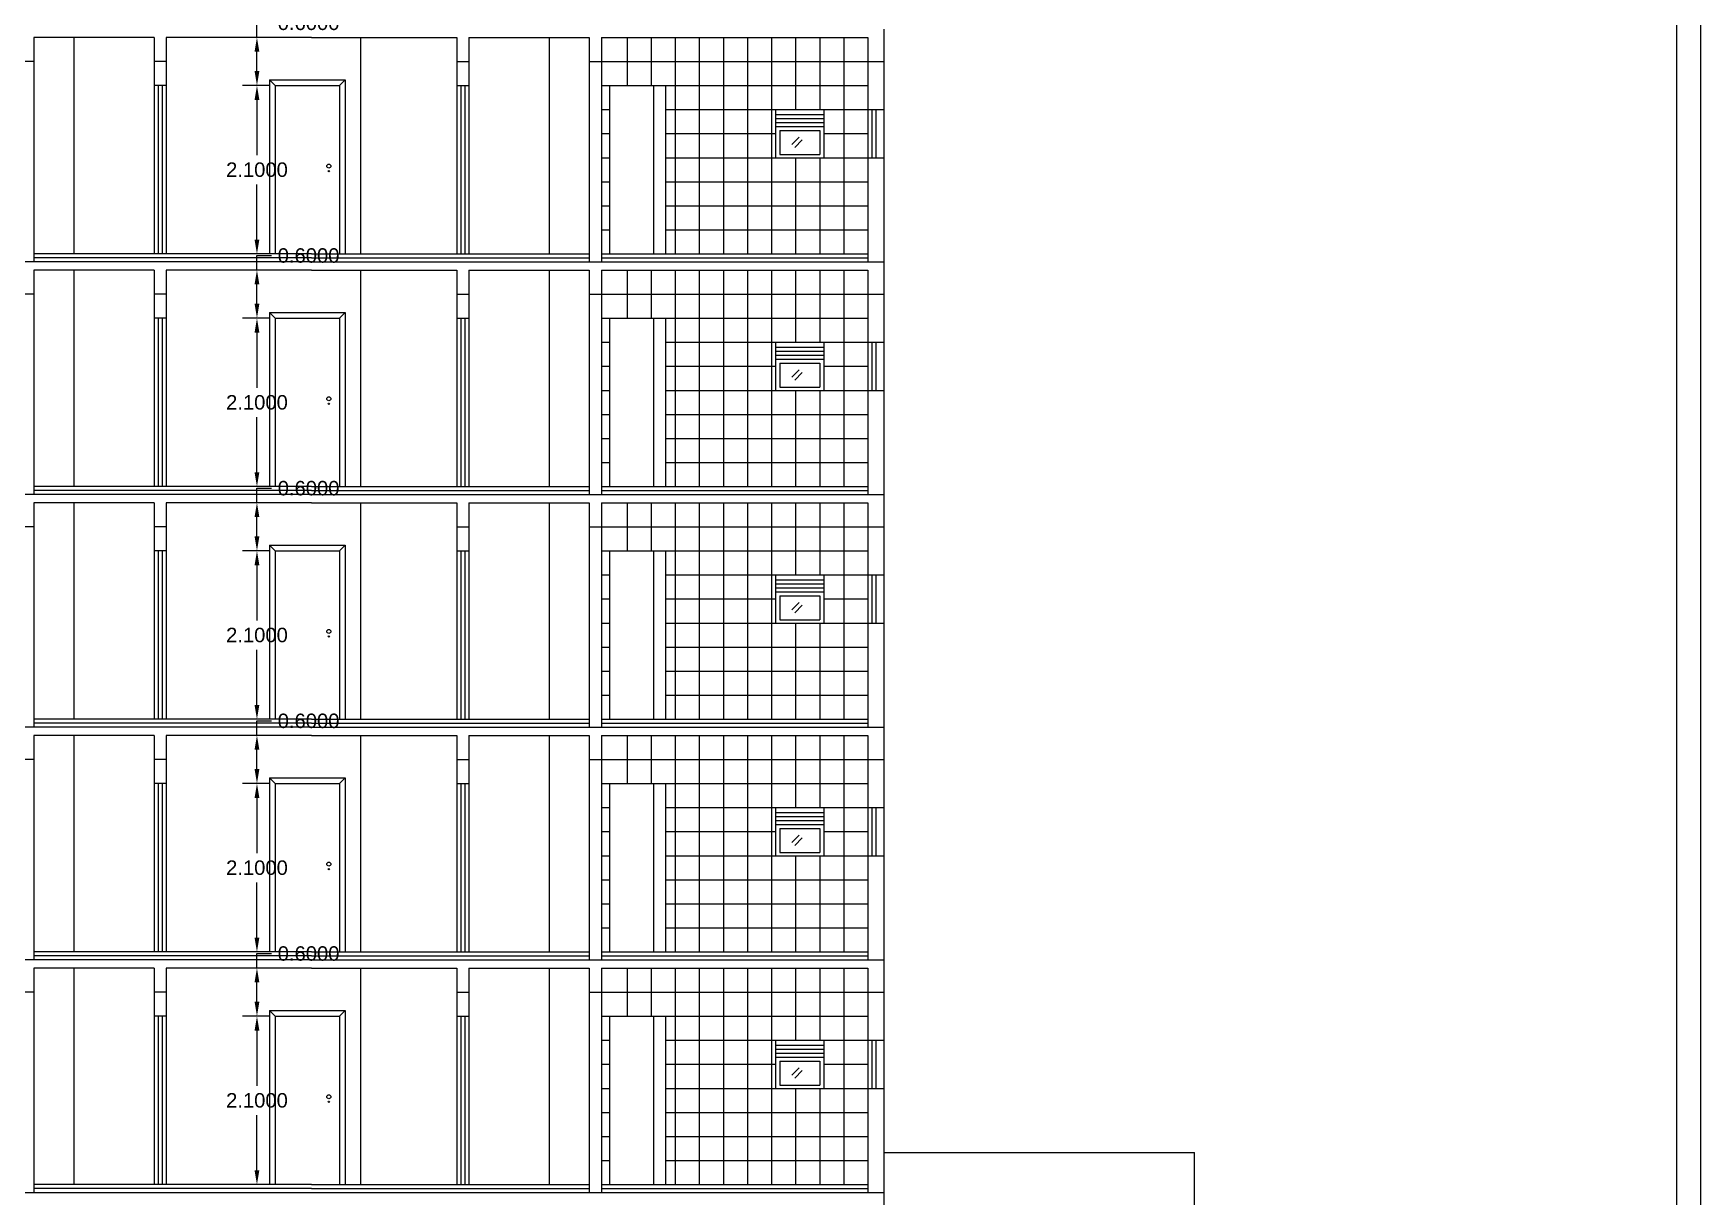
# Model space of a CAD drawing. Header units: millimetres. Extents: x 2200 to 2403, y 2380 to 2511.
# Drawn here: x 2258.9 to 2279.67, y 2471.28 to 2485.78 of the extents above; entities that cross this region are included whole.
import ezdxf

# ---------------------------------------------------------------- set-up
doc = ezdxf.new("R2010")
doc.units = ezdxf.units.MM
doc.styles.get("Standard").update_dxf_attribs({"font": 'arial.ttf'})
doc.dimstyles.get("Standard").update_dxf_attribs({"dimtxt": 0.18, "dimasz": 0.18, "dimexe": 0.18, "dimexo": 0.0625, "dimgap": 0.09, "dimtad": 0, "dimtih": 1, "dimtoh": 1, "dimdec": 4, "dimzin": 0, "dimdsep": 46, "dimtxsty": 'Standard', "dimcen": 0.09, "dimadec": 0, "dimazin": 0, "dimtfac": 1, "dimtdec": 4, "dimtofl": 0, "dimtmove": 0, "dimatfit": 3, "dimfxl": 1, "dimtolj": 1, "dimtzin": 0, "dimarcsym": 0})

# ---------------------------------------------------------------- blocks, each defined once
blk = doc.blocks.new('*D771')
at = {"color": 0, "lineweight": -2, "transparency": 16777216}
for p, q in [((2261.847, 2473.527), (2261.502, 2473.527)), ((2261.682, 2473.347), (2261.682, 2472.659)), ((2261.682, 2471.607), (2261.682, 2472.295)), ((2261.847, 2471.427), (2261.502, 2471.427))]:
    blk.add_line(p, q, dxfattribs=at)
at = {"color": 0, "transparency": 16777216}
for points in [[(2261.652, 2473.347), (2261.712, 2473.347), (2261.682, 2473.527)], [(2261.652, 2471.607), (2261.712, 2471.607), (2261.682, 2471.427)]]:
    blk.add_solid(points, dxfattribs=at)
at = {"layer": 'DEFPOINTS', "color": 0, "transparency": 16777216}
for p in [(2261.909, 2473.527), (2261.682, 2471.427), (2261.909, 2471.427)]:
    blk.add_point(p, dxfattribs=at)
at = {"color": 0, "transparency": 16777216, "insert": (2261.682, 2472.477), "char_height": 0.18, "attachment_point": 5}
blk.add_mtext('\\A1;2.1000', dxfattribs=at)
blk = doc.blocks.new('*D772')
at = {"color": 0, "lineweight": -2, "transparency": 16777216}
for p, q in [((2261.682, 2474.127), (2261.682, 2474.307)), ((2261.682, 2474.307), (2261.862, 2474.307)), ((2261.847, 2474.127), (2261.502, 2474.127)), ((2261.682, 2473.707), (2261.682, 2473.947)), ((2261.847, 2473.527), (2261.502, 2473.527))]:
    blk.add_line(p, q, dxfattribs=at)
at = {"color": 0, "transparency": 16777216}
for points in [[(2261.652, 2473.947), (2261.712, 2473.947), (2261.682, 2474.127)], [(2261.652, 2473.707), (2261.712, 2473.707), (2261.682, 2473.527)]]:
    blk.add_solid(points, dxfattribs=at)
at = {"layer": 'DEFPOINTS', "color": 0, "transparency": 16777216}
for p in [(2261.682, 2474.127), (2261.909, 2474.127), (2261.909, 2473.527)]:
    blk.add_point(p, dxfattribs=at)
at = {"color": 0, "transparency": 16777216, "insert": (2262.325, 2474.307), "char_height": 0.18, "attachment_point": 5}
blk.add_mtext('\\A1;0.6000', dxfattribs=at)
blk = doc.blocks.new('*D773')
at = {"color": 0, "lineweight": -2, "transparency": 16777216}
for p, q in [((2261.682, 2477.027), (2261.682, 2477.207)), ((2261.682, 2477.207), (2261.862, 2477.207)), ((2261.847, 2477.027), (2261.502, 2477.027)), ((2261.682, 2476.607), (2261.682, 2476.847)), ((2261.847, 2476.427), (2261.502, 2476.427))]:
    blk.add_line(p, q, dxfattribs=at)
at = {"color": 0, "transparency": 16777216}
for points in [[(2261.652, 2476.847), (2261.712, 2476.847), (2261.682, 2477.027)], [(2261.652, 2476.607), (2261.712, 2476.607), (2261.682, 2476.427)]]:
    blk.add_solid(points, dxfattribs=at)
at = {"layer": 'DEFPOINTS', "color": 0, "transparency": 16777216}
for p in [(2261.682, 2477.027), (2261.909, 2477.027), (2261.909, 2476.427)]:
    blk.add_point(p, dxfattribs=at)
at = {"color": 0, "transparency": 16777216, "insert": (2262.325, 2477.207), "char_height": 0.18, "attachment_point": 5}
blk.add_mtext('\\A1;0.6000', dxfattribs=at)
blk = doc.blocks.new('*D774')
at = {"color": 0, "lineweight": -2, "transparency": 16777216}
for p, q in [((2261.847, 2476.427), (2261.502, 2476.427)), ((2261.682, 2476.247), (2261.682, 2475.559)), ((2261.682, 2474.507), (2261.682, 2475.195)), ((2261.847, 2474.327), (2261.502, 2474.327))]:
    blk.add_line(p, q, dxfattribs=at)
at = {"color": 0, "transparency": 16777216}
for points in [[(2261.652, 2476.247), (2261.712, 2476.247), (2261.682, 2476.427)], [(2261.652, 2474.507), (2261.712, 2474.507), (2261.682, 2474.327)]]:
    blk.add_solid(points, dxfattribs=at)
at = {"layer": 'DEFPOINTS', "color": 0, "transparency": 16777216}
for p in [(2261.909, 2476.427), (2261.682, 2474.327), (2261.909, 2474.327)]:
    blk.add_point(p, dxfattribs=at)
at = {"color": 0, "transparency": 16777216, "insert": (2261.682, 2475.377), "char_height": 0.18, "attachment_point": 5}
blk.add_mtext('\\A1;2.1000', dxfattribs=at)
blk = doc.blocks.new('*D775')
at = {"color": 0, "lineweight": -2, "transparency": 16777216}
for p, q in [((2261.682, 2479.927), (2261.682, 2480.107)), ((2261.682, 2480.107), (2261.862, 2480.107)), ((2261.847, 2479.927), (2261.502, 2479.927)), ((2261.682, 2479.507), (2261.682, 2479.747)), ((2261.847, 2479.327), (2261.502, 2479.327))]:
    blk.add_line(p, q, dxfattribs=at)
at = {"color": 0, "transparency": 16777216}
for points in [[(2261.652, 2479.747), (2261.712, 2479.747), (2261.682, 2479.927)], [(2261.652, 2479.507), (2261.712, 2479.507), (2261.682, 2479.327)]]:
    blk.add_solid(points, dxfattribs=at)
at = {"layer": 'DEFPOINTS', "color": 0, "transparency": 16777216}
for p in [(2261.682, 2479.927), (2261.909, 2479.927), (2261.909, 2479.327)]:
    blk.add_point(p, dxfattribs=at)
at = {"color": 0, "transparency": 16777216, "insert": (2262.325, 2480.107), "char_height": 0.18, "attachment_point": 5}
blk.add_mtext('\\A1;0.6000', dxfattribs=at)
blk = doc.blocks.new('*D776')
at = {"color": 0, "lineweight": -2, "transparency": 16777216}
for p, q in [((2261.847, 2479.327), (2261.502, 2479.327)), ((2261.682, 2479.147), (2261.682, 2478.459)), ((2261.682, 2477.407), (2261.682, 2478.095)), ((2261.847, 2477.227), (2261.502, 2477.227))]:
    blk.add_line(p, q, dxfattribs=at)
at = {"color": 0, "transparency": 16777216}
for points in [[(2261.652, 2479.147), (2261.712, 2479.147), (2261.682, 2479.327)], [(2261.652, 2477.407), (2261.712, 2477.407), (2261.682, 2477.227)]]:
    blk.add_solid(points, dxfattribs=at)
at = {"layer": 'DEFPOINTS', "color": 0, "transparency": 16777216}
for p in [(2261.909, 2479.327), (2261.682, 2477.227), (2261.909, 2477.227)]:
    blk.add_point(p, dxfattribs=at)
at = {"color": 0, "transparency": 16777216, "insert": (2261.682, 2478.277), "char_height": 0.18, "attachment_point": 5}
blk.add_mtext('\\A1;2.1000', dxfattribs=at)
blk = doc.blocks.new('*D777')
at = {"color": 0, "lineweight": -2, "transparency": 16777216}
for p, q in [((2261.682, 2482.827), (2261.682, 2483.007)), ((2261.682, 2483.007), (2261.862, 2483.007)), ((2261.847, 2482.827), (2261.502, 2482.827)), ((2261.682, 2482.407), (2261.682, 2482.647)), ((2261.847, 2482.227), (2261.502, 2482.227))]:
    blk.add_line(p, q, dxfattribs=at)
at = {"color": 0, "transparency": 16777216}
for points in [[(2261.652, 2482.647), (2261.712, 2482.647), (2261.682, 2482.827)], [(2261.652, 2482.407), (2261.712, 2482.407), (2261.682, 2482.227)]]:
    blk.add_solid(points, dxfattribs=at)
at = {"layer": 'DEFPOINTS', "color": 0, "transparency": 16777216}
for p in [(2261.682, 2482.827), (2261.909, 2482.827), (2261.909, 2482.227)]:
    blk.add_point(p, dxfattribs=at)
at = {"color": 0, "transparency": 16777216, "insert": (2262.325, 2483.007), "char_height": 0.18, "attachment_point": 5}
blk.add_mtext('\\A1;0.6000', dxfattribs=at)
blk = doc.blocks.new('*D778')
at = {"color": 0, "lineweight": -2, "transparency": 16777216}
for p, q in [((2261.847, 2482.227), (2261.502, 2482.227)), ((2261.682, 2482.047), (2261.682, 2481.359)), ((2261.682, 2480.307), (2261.682, 2480.995)), ((2261.847, 2480.127), (2261.502, 2480.127))]:
    blk.add_line(p, q, dxfattribs=at)
at = {"color": 0, "transparency": 16777216}
for points in [[(2261.652, 2482.047), (2261.712, 2482.047), (2261.682, 2482.227)], [(2261.652, 2480.307), (2261.712, 2480.307), (2261.682, 2480.127)]]:
    blk.add_solid(points, dxfattribs=at)
at = {"layer": 'DEFPOINTS', "color": 0, "transparency": 16777216}
for p in [(2261.909, 2482.227), (2261.682, 2480.127), (2261.909, 2480.127)]:
    blk.add_point(p, dxfattribs=at)
at = {"color": 0, "transparency": 16777216, "insert": (2261.682, 2481.177), "char_height": 0.18, "attachment_point": 5}
blk.add_mtext('\\A1;2.1000', dxfattribs=at)
blk = doc.blocks.new('*D779')
at = {"color": 0, "lineweight": -2, "transparency": 16777216}
for p, q in [((2261.682, 2485.727), (2261.682, 2485.907)), ((2261.682, 2485.907), (2261.862, 2485.907)), ((2261.847, 2485.727), (2261.502, 2485.727)), ((2261.682, 2485.307), (2261.682, 2485.547)), ((2261.847, 2485.127), (2261.502, 2485.127))]:
    blk.add_line(p, q, dxfattribs=at)
at = {"color": 0, "transparency": 16777216}
for points in [[(2261.652, 2485.547), (2261.712, 2485.547), (2261.682, 2485.727)], [(2261.652, 2485.307), (2261.712, 2485.307), (2261.682, 2485.127)]]:
    blk.add_solid(points, dxfattribs=at)
at = {"layer": 'DEFPOINTS', "color": 0, "transparency": 16777216}
for p in [(2261.682, 2485.727), (2261.909, 2485.727), (2261.909, 2485.127)]:
    blk.add_point(p, dxfattribs=at)
at = {"color": 0, "transparency": 16777216, "insert": (2262.325, 2485.907), "char_height": 0.18, "attachment_point": 5}
blk.add_mtext('\\A1;0.6000', dxfattribs=at)
blk = doc.blocks.new('*D780')
at = {"color": 0, "lineweight": -2, "transparency": 16777216}
for p, q in [((2261.847, 2485.127), (2261.502, 2485.127)), ((2261.682, 2484.947), (2261.682, 2484.259)), ((2261.682, 2483.207), (2261.682, 2483.895)), ((2261.847, 2483.027), (2261.502, 2483.027))]:
    blk.add_line(p, q, dxfattribs=at)
at = {"color": 0, "transparency": 16777216}
for points in [[(2261.652, 2484.947), (2261.712, 2484.947), (2261.682, 2485.127)], [(2261.652, 2483.207), (2261.712, 2483.207), (2261.682, 2483.027)]]:
    blk.add_solid(points, dxfattribs=at)
at = {"layer": 'DEFPOINTS', "color": 0, "transparency": 16777216}
for p in [(2261.909, 2485.127), (2261.682, 2483.027), (2261.909, 2483.027)]:
    blk.add_point(p, dxfattribs=at)
at = {"color": 0, "transparency": 16777216, "insert": (2261.682, 2484.077), "char_height": 0.18, "attachment_point": 5}
blk.add_mtext('\\A1;2.1000', dxfattribs=at)

msp = doc.modelspace()

# ---------------------------------------------------------------- linework, layer by layer
at = {"color": 1}
for p, q in [((2279.66696, 2510.76758), (2279.66696, 2459.41758)), ((2267.79243, 2485.72723), (2267.79243, 2483.02723)), ((2260.45243, 2485.12723), (2260.45243, 2483.02723)), ((2260.50243, 2485.12723), (2260.50243, 2483.02723)), ((2264.22243, 2485.12723), (2264.22243, 2483.02723)), ((2264.27243, 2485.12723), (2264.27243, 2483.02723)), ((2269.34243, 2484.82723), (2269.34243, 2484.22723)), ((2269.39243, 2484.82723), (2269.39243, 2484.22723)), ((2267.79243, 2482.82723), (2267.79243, 2480.12723)), ((2260.45243, 2482.22723), (2260.45243, 2480.12723)), ((2260.50243, 2482.22723), (2260.50243, 2480.12723)), ((2264.22243, 2482.22723), (2264.22243, 2480.12723)), ((2264.27243, 2482.22723), (2264.27243, 2480.12723)), ((2269.34243, 2481.92723), (2269.34243, 2481.32723)), ((2269.39243, 2481.92723), (2269.39243, 2481.32723)), ((2267.79243, 2479.92723), (2267.79243, 2477.22723)), ((2260.45243, 2479.32723), (2260.45243, 2477.22723)), ((2260.50243, 2479.32723), (2260.50243, 2477.22723)), ((2264.22243, 2479.32723), (2264.22243, 2477.22723)), ((2264.27243, 2479.32723), (2264.27243, 2477.22723)), ((2269.34243, 2479.02723), (2269.34243, 2478.42723)), ((2269.39243, 2479.02723), (2269.39243, 2478.42723)), ((2267.79243, 2477.02723), (2267.79243, 2474.32723)), ((2260.45243, 2476.42723), (2260.45243, 2474.32723)), ((2260.50243, 2476.42723), (2260.50243, 2474.32723)), ((2264.22243, 2476.42723), (2264.22243, 2474.32723)), ((2264.27243, 2476.42723), (2264.27243, 2474.32723)), ((2269.34243, 2476.12723), (2269.34243, 2475.52723)), ((2269.39243, 2476.12723), (2269.39243, 2475.52723)), ((2267.79243, 2474.12723), (2267.79243, 2471.42723)), ((2260.45243, 2473.52723), (2260.45243, 2471.42723)), ((2260.50243, 2473.52723), (2260.50243, 2471.42723)), ((2264.22243, 2473.52723), (2264.22243, 2471.42723)), ((2264.27243, 2473.52723), (2264.27243, 2471.42723)), ((2269.34243, 2473.22723), (2269.34243, 2472.62723)), ((2269.39243, 2473.22723), (2269.39243, 2472.62723))]:
    msp.add_line(p, q, dxfattribs=at)
for p, q in [((2279.36696, 2510.46758), (2279.36696, 2460.01758)), ((2269.29243, 2484.82723), (2269.49243, 2484.82723)), ((2269.29243, 2484.22723), (2269.49243, 2484.22723)), ((2269.29243, 2481.92723), (2269.49243, 2481.92723)), ((2269.29243, 2481.32723), (2269.49243, 2481.32723)), ((2269.29243, 2479.02723), (2269.49243, 2479.02723)), ((2269.29243, 2478.42723), (2269.49243, 2478.42723)), ((2269.29243, 2476.12723), (2269.49243, 2476.12723)), ((2269.29243, 2475.52723), (2269.49243, 2475.52723)), ((2269.29243, 2473.22723), (2269.49243, 2473.22723)), ((2269.29243, 2472.62723), (2269.49243, 2472.62723)), ((2255.23243, 2471.32723), (2269.49243, 2471.32723)), ((2269.49243, 2471.32723), (2269.49243, 2470.52723))]:
    msp.add_line(p, q)
at = {"color": 7}
for p, q in [((2258.90243, 2485.72723), (2258.90243, 2482.92723)), ((2260.40243, 2485.72723), (2258.90243, 2485.72723)), ((2260.40243, 2485.72723), (2260.40243, 2485.12723)), ((2262.36243, 2485.72723), (2260.55243, 2485.72723)), ((2260.55243, 2485.72723), (2260.55243, 2485.12723)), ((2262.36243, 2485.72723), (2264.17243, 2485.72723)), ((2264.17243, 2485.72723), (2264.17243, 2485.12723)), ((2264.32243, 2485.72723), (2265.82243, 2485.72723)), ((2264.32243, 2485.72723), (2264.32243, 2485.12723)), ((2265.82243, 2485.72723), (2265.82243, 2482.92723)), ((2265.97243, 2485.72723), (2269.29243, 2485.72723)), ((2265.97243, 2485.72723), (2265.97243, 2482.92723)), ((2269.29243, 2485.72723), (2269.29243, 2484.82723)), ((2269.49243, 2485.82723), (2269.49243, 2484.82723)), ((2258.90243, 2485.42723), (2258.75243, 2485.42723)), ((2260.55243, 2485.42723), (2260.40243, 2485.42723)), ((2264.17243, 2485.42723), (2264.32243, 2485.42723)), ((2265.82243, 2485.42723), (2265.97243, 2485.42723)), ((2269.29243, 2485.42723), (2269.49243, 2485.42723)), ((2260.55243, 2485.12723), (2260.40243, 2485.12723)), ((2264.17243, 2485.12723), (2264.32243, 2485.12723)), ((2269.29243, 2484.22723), (2269.29243, 2482.92723)), ((2269.49243, 2484.22723), (2269.49243, 2482.92723)), ((2262.36243, 2482.92723), (2255.23243, 2482.92723)), ((2258.90243, 2482.82723), (2258.90243, 2480.02723)), ((2260.40243, 2482.82723), (2258.90243, 2482.82723)), ((2260.40243, 2482.82723), (2260.40243, 2482.22723)), ((2262.36243, 2482.82723), (2260.55243, 2482.82723)), ((2260.55243, 2482.82723), (2260.55243, 2482.22723)), ((2262.36243, 2482.92723), (2269.49243, 2482.92723)), ((2262.36243, 2482.82723), (2264.17243, 2482.82723)), ((2264.17243, 2482.82723), (2264.17243, 2482.22723)), ((2264.32243, 2482.82723), (2265.82243, 2482.82723)), ((2264.32243, 2482.82723), (2264.32243, 2482.22723)), ((2265.82243, 2482.82723), (2265.82243, 2480.02723)), ((2265.97243, 2482.82723), (2269.29243, 2482.82723)), ((2265.97243, 2482.82723), (2265.97243, 2480.02723)), ((2269.29243, 2482.82723), (2269.29243, 2481.92723)), ((2269.49243, 2482.92723), (2269.49243, 2481.92723)), ((2258.90243, 2482.52723), (2258.75243, 2482.52723)), ((2260.55243, 2482.52723), (2260.40243, 2482.52723)), ((2264.17243, 2482.52723), (2264.32243, 2482.52723)), ((2265.82243, 2482.52723), (2265.97243, 2482.52723)), ((2269.29243, 2482.52723), (2269.49243, 2482.52723)), ((2260.55243, 2482.22723), (2260.40243, 2482.22723)), ((2264.17243, 2482.22723), (2264.32243, 2482.22723)), ((2269.29243, 2481.32723), (2269.29243, 2480.02723)), ((2269.49243, 2481.32723), (2269.49243, 2480.02723)), ((2262.36243, 2480.02723), (2255.23243, 2480.02723)), ((2262.36243, 2480.02723), (2269.49243, 2480.02723)), ((2269.49243, 2480.02723), (2269.49243, 2479.02723)), ((2258.90243, 2479.92723), (2258.90243, 2477.12723)), ((2260.40243, 2479.92723), (2258.90243, 2479.92723)), ((2260.40243, 2479.92723), (2260.40243, 2479.32723)), ((2262.36243, 2479.92723), (2260.55243, 2479.92723)), ((2260.55243, 2479.92723), (2260.55243, 2479.32723)), ((2262.36243, 2479.92723), (2264.17243, 2479.92723)), ((2264.17243, 2479.92723), (2264.17243, 2479.32723)), ((2264.32243, 2479.92723), (2265.82243, 2479.92723)), ((2264.32243, 2479.92723), (2264.32243, 2479.32723)), ((2265.82243, 2479.92723), (2265.82243, 2477.12723)), ((2265.97243, 2479.92723), (2269.29243, 2479.92723)), ((2265.97243, 2479.92723), (2265.97243, 2477.12723)), ((2269.29243, 2479.92723), (2269.29243, 2479.02723)), ((2258.90243, 2479.62723), (2258.75243, 2479.62723)), ((2260.55243, 2479.62723), (2260.40243, 2479.62723)), ((2264.17243, 2479.62723), (2264.32243, 2479.62723)), ((2265.82243, 2479.62723), (2265.97243, 2479.62723)), ((2269.29243, 2479.62723), (2269.49243, 2479.62723)), ((2260.55243, 2479.32723), (2260.40243, 2479.32723)), ((2264.17243, 2479.32723), (2264.32243, 2479.32723)), ((2269.29243, 2478.42723), (2269.29243, 2477.12723)), ((2269.49243, 2478.42723), (2269.49243, 2477.12723)), ((2262.36243, 2477.12723), (2255.23243, 2477.12723)), ((2262.36243, 2477.12723), (2269.49243, 2477.12723)), ((2269.49243, 2477.12723), (2269.49243, 2476.12723)), ((2258.90243, 2477.02723), (2258.90243, 2474.22723)), ((2260.40243, 2477.02723), (2258.90243, 2477.02723)), ((2260.40243, 2477.02723), (2260.40243, 2476.42723)), ((2262.36243, 2477.02723), (2260.55243, 2477.02723)), ((2260.55243, 2477.02723), (2260.55243, 2476.42723)), ((2262.36243, 2477.02723), (2264.17243, 2477.02723)), ((2264.17243, 2477.02723), (2264.17243, 2476.42723)), ((2264.32243, 2477.02723), (2265.82243, 2477.02723)), ((2264.32243, 2477.02723), (2264.32243, 2476.42723)), ((2265.82243, 2477.02723), (2265.82243, 2474.22723)), ((2265.97243, 2477.02723), (2269.29243, 2477.02723)), ((2265.97243, 2477.02723), (2265.97243, 2474.22723)), ((2269.29243, 2477.02723), (2269.29243, 2476.12723)), ((2258.90243, 2476.72723), (2258.75243, 2476.72723)), ((2260.55243, 2476.72723), (2260.40243, 2476.72723)), ((2264.17243, 2476.72723), (2264.32243, 2476.72723)), ((2265.82243, 2476.72723), (2265.97243, 2476.72723)), ((2269.29243, 2476.72723), (2269.49243, 2476.72723)), ((2260.55243, 2476.42723), (2260.40243, 2476.42723)), ((2264.17243, 2476.42723), (2264.32243, 2476.42723)), ((2269.29243, 2475.52723), (2269.29243, 2474.22723)), ((2269.49243, 2475.52723), (2269.49243, 2474.22723)), ((2262.36243, 2474.22723), (2255.23243, 2474.22723)), ((2262.36243, 2474.22723), (2269.49243, 2474.22723)), ((2269.49243, 2474.22723), (2269.49243, 2473.22723)), ((2260.40243, 2474.12723), (2258.90243, 2474.12723)), ((2258.90243, 2474.12723), (2258.90243, 2471.32723)), ((2260.40243, 2474.12723), (2260.40243, 2473.52723)), ((2260.55243, 2474.12723), (2260.55243, 2473.52723)), ((2262.36243, 2474.12723), (2260.55243, 2474.12723)), ((2262.36243, 2474.12723), (2264.17243, 2474.12723)), ((2264.17243, 2474.12723), (2264.17243, 2473.52723)), ((2264.32243, 2474.12723), (2265.82243, 2474.12723)), ((2264.32243, 2474.12723), (2264.32243, 2473.52723)), ((2265.82243, 2474.12723), (2265.82243, 2471.32723)), ((2265.97243, 2474.12723), (2269.29243, 2474.12723)), ((2265.97243, 2474.12723), (2265.97243, 2471.32723)), ((2269.29243, 2474.12723), (2269.29243, 2473.22723)), ((2258.90243, 2473.82723), (2258.75243, 2473.82723)), ((2260.55243, 2473.82723), (2260.40243, 2473.82723)), ((2264.17243, 2473.82723), (2264.32243, 2473.82723)), ((2265.82243, 2473.82723), (2265.97243, 2473.82723)), ((2269.29243, 2473.82723), (2269.49243, 2473.82723)), ((2260.55243, 2473.52723), (2260.40243, 2473.52723)), ((2264.17243, 2473.52723), (2264.32243, 2473.52723)), ((2269.29243, 2472.62723), (2269.29243, 2471.32723)), ((2269.49243, 2472.62723), (2269.49243, 2471.32723))]:
    msp.add_line(p, q, dxfattribs=at)
at = {"color": 4}
for p, q in [((2259.40243, 2485.72723), (2259.40243, 2483.02723)), ((2262.97243, 2485.72723), (2262.97243, 2483.02723)), ((2265.32243, 2485.72723), (2265.32243, 2483.02723)), ((2266.29243, 2485.72723), (2266.29243, 2485.12723)), ((2266.59243, 2485.72723), (2266.59243, 2485.12723)), ((2266.89243, 2485.72723), (2266.89243, 2483.02723)), ((2267.19243, 2485.72723), (2267.19243, 2483.02723)), ((2267.49243, 2485.72723), (2267.49243, 2483.02723)), ((2268.09243, 2485.72723), (2268.09243, 2483.02723)), ((2268.39243, 2485.72723), (2268.39243, 2484.82723)), ((2268.69243, 2485.72723), (2268.69243, 2484.82723)), ((2268.99243, 2485.72723), (2268.99243, 2483.02723)), ((2265.97243, 2485.42723), (2269.29243, 2485.42723)), ((2260.40243, 2485.12723), (2260.40243, 2483.02723)), ((2260.55243, 2485.12723), (2260.55243, 2483.02723)), ((2261.83948, 2485.19723), (2261.83948, 2483.02723)), ((2261.83948, 2485.19723), (2262.77948, 2485.19723)), ((2261.83948, 2485.19723), (2261.90948, 2485.12723)), ((2261.90948, 2485.12723), (2261.90948, 2483.02723)), ((2261.90948, 2485.12723), (2262.70948, 2485.12723)), ((2262.77948, 2485.19723), (2262.70948, 2485.12723)), ((2262.70948, 2485.12723), (2262.70948, 2483.02723)), ((2262.77948, 2485.19723), (2262.77948, 2483.02723)), ((2264.17243, 2485.12723), (2264.17243, 2483.02723)), ((2264.32243, 2485.12723), (2264.32243, 2483.02723)), ((2265.97243, 2485.12723), (2269.29243, 2485.12723)), ((2266.07243, 2485.12723), (2266.07243, 2483.02723)), ((2266.62243, 2485.12723), (2266.62243, 2483.02723)), ((2266.77243, 2485.12723), (2266.77243, 2483.02723)), ((2265.97243, 2484.82723), (2266.07243, 2484.82723)), ((2266.77243, 2484.82723), (2268.14243, 2484.82723)), ((2268.14243, 2484.82723), (2268.14243, 2484.22723)), ((2268.14243, 2484.82723), (2268.74243, 2484.82723)), ((2268.74243, 2484.82723), (2269.29243, 2484.82723)), ((2268.74243, 2484.82723), (2268.74243, 2484.22723)), ((2269.29243, 2484.82723), (2269.29243, 2484.22723)), ((2269.49243, 2484.82723), (2269.49243, 2484.22723)), ((2268.14462, 2484.76682), (2268.74462, 2484.76682)), ((2268.14462, 2484.71682), (2268.74462, 2484.71682)), ((2268.14462, 2484.66682), (2268.74462, 2484.66682)), ((2268.14462, 2484.61682), (2268.74462, 2484.61682)), ((2265.97243, 2484.52723), (2266.07243, 2484.52723)), ((2266.77243, 2484.52723), (2268.14243, 2484.52723)), ((2268.19462, 2484.56682), (2268.69462, 2484.56682)), ((2268.19462, 2484.56682), (2268.19462, 2484.26682)), ((2268.43771, 2484.48332), (2268.3456, 2484.39126)), ((2268.47306, 2484.44795), (2268.38094, 2484.3559)), ((2268.69462, 2484.56682), (2268.69462, 2484.26682)), ((2268.74243, 2484.52723), (2269.29243, 2484.52723)), ((2265.97243, 2484.22723), (2266.07243, 2484.22723)), ((2266.77243, 2484.22723), (2268.14243, 2484.22723)), ((2268.14243, 2484.22723), (2268.74243, 2484.22723)), ((2268.19462, 2484.26682), (2268.69462, 2484.26682)), ((2268.39243, 2484.22723), (2268.39243, 2483.02723)), ((2268.69243, 2484.22723), (2268.69243, 2483.02723)), ((2268.74243, 2484.22723), (2269.29243, 2484.22723)), ((2265.97243, 2483.92723), (2266.07243, 2483.92723)), ((2266.77243, 2483.92723), (2269.29243, 2483.92723)), ((2265.97243, 2483.62723), (2266.07243, 2483.62723)), ((2266.77243, 2483.62723), (2269.29243, 2483.62723)), ((2265.97243, 2483.32723), (2266.07243, 2483.32723)), ((2266.77243, 2483.32723), (2269.29243, 2483.32723)), ((2262.36243, 2483.02723), (2258.90243, 2483.02723)), ((2262.36243, 2482.97723), (2258.90243, 2482.97723)), ((2262.36243, 2483.02723), (2265.82243, 2483.02723)), ((2262.36243, 2482.97723), (2265.82243, 2482.97723)), ((2265.97243, 2483.02723), (2269.29243, 2483.02723)), ((2265.97243, 2482.97723), (2269.29243, 2482.97723)), ((2259.40243, 2482.82723), (2259.40243, 2480.12723)), ((2262.97243, 2482.82723), (2262.97243, 2480.12723)), ((2265.32243, 2482.82723), (2265.32243, 2480.12723)), ((2266.29243, 2482.82723), (2266.29243, 2482.22723)), ((2266.59243, 2482.82723), (2266.59243, 2482.22723)), ((2266.89243, 2482.82723), (2266.89243, 2480.12723)), ((2267.19243, 2482.82723), (2267.19243, 2480.12723)), ((2267.49243, 2482.82723), (2267.49243, 2480.12723)), ((2268.09243, 2482.82723), (2268.09243, 2480.12723)), ((2268.39243, 2482.82723), (2268.39243, 2481.92723)), ((2268.69243, 2482.82723), (2268.69243, 2481.92723)), ((2268.99243, 2482.82723), (2268.99243, 2480.12723)), ((2265.97243, 2482.52723), (2269.29243, 2482.52723)), ((2260.40243, 2482.22723), (2260.40243, 2480.12723)), ((2260.55243, 2482.22723), (2260.55243, 2480.12723)), ((2261.83948, 2482.29723), (2261.83948, 2480.12723)), ((2261.83948, 2482.29723), (2262.77948, 2482.29723)), ((2261.83948, 2482.29723), (2261.90948, 2482.22723)), ((2261.90948, 2482.22723), (2261.90948, 2480.12723)), ((2261.90948, 2482.22723), (2262.70948, 2482.22723)), ((2262.77948, 2482.29723), (2262.70948, 2482.22723)), ((2262.70948, 2482.22723), (2262.70948, 2480.12723)), ((2262.77948, 2482.29723), (2262.77948, 2480.12723)), ((2264.17243, 2482.22723), (2264.17243, 2480.12723)), ((2264.32243, 2482.22723), (2264.32243, 2480.12723)), ((2265.97243, 2482.22723), (2269.29243, 2482.22723)), ((2266.07243, 2482.22723), (2266.07243, 2480.12723)), ((2266.62243, 2482.22723), (2266.62243, 2480.12723)), ((2266.77243, 2482.22723), (2266.77243, 2480.12723)), ((2265.97243, 2481.92723), (2266.07243, 2481.92723)), ((2266.77243, 2481.92723), (2268.14243, 2481.92723)), ((2268.14243, 2481.92723), (2268.14243, 2481.32723)), ((2268.14243, 2481.92723), (2268.74243, 2481.92723)), ((2268.74243, 2481.92723), (2269.29243, 2481.92723)), ((2268.74243, 2481.92723), (2268.74243, 2481.32723)), ((2269.29243, 2481.92723), (2269.29243, 2481.32723)), ((2269.49243, 2481.92723), (2269.49243, 2481.32723)), ((2268.14462, 2481.86682), (2268.74462, 2481.86682)), ((2268.14462, 2481.81682), (2268.74462, 2481.81682)), ((2268.14462, 2481.76682), (2268.74462, 2481.76682)), ((2268.14462, 2481.71682), (2268.74462, 2481.71682)), ((2265.97243, 2481.62723), (2266.07243, 2481.62723)), ((2266.77243, 2481.62723), (2268.14243, 2481.62723)), ((2268.19462, 2481.66682), (2268.69462, 2481.66682)), ((2268.19462, 2481.66682), (2268.19462, 2481.36682)), ((2268.43771, 2481.58332), (2268.3456, 2481.49126)), ((2268.47306, 2481.54795), (2268.38094, 2481.4559)), ((2268.69462, 2481.66682), (2268.69462, 2481.36682)), ((2268.74243, 2481.62723), (2269.29243, 2481.62723)), ((2265.97243, 2481.32723), (2266.07243, 2481.32723)), ((2266.77243, 2481.32723), (2268.14243, 2481.32723)), ((2268.14243, 2481.32723), (2268.74243, 2481.32723)), ((2268.19462, 2481.36682), (2268.69462, 2481.36682)), ((2268.39243, 2481.32723), (2268.39243, 2480.12723)), ((2268.69243, 2481.32723), (2268.69243, 2480.12723)), ((2268.74243, 2481.32723), (2269.29243, 2481.32723)), ((2265.97243, 2481.02723), (2266.07243, 2481.02723)), ((2266.77243, 2481.02723), (2269.29243, 2481.02723)), ((2265.97243, 2480.72723), (2266.07243, 2480.72723)), ((2266.77243, 2480.72723), (2269.29243, 2480.72723)), ((2265.97243, 2480.42723), (2266.07243, 2480.42723)), ((2266.77243, 2480.42723), (2269.29243, 2480.42723)), ((2262.36243, 2480.12723), (2258.90243, 2480.12723)), ((2262.36243, 2480.07723), (2258.90243, 2480.07723)), ((2262.36243, 2480.12723), (2265.82243, 2480.12723)), ((2262.36243, 2480.07723), (2265.82243, 2480.07723)), ((2265.97243, 2480.12723), (2269.29243, 2480.12723)), ((2265.97243, 2480.07723), (2269.29243, 2480.07723)), ((2259.40243, 2479.92723), (2259.40243, 2477.22723)), ((2262.97243, 2479.92723), (2262.97243, 2477.22723)), ((2265.32243, 2479.92723), (2265.32243, 2477.22723)), ((2266.29243, 2479.92723), (2266.29243, 2479.32723)), ((2266.59243, 2479.92723), (2266.59243, 2479.32723)), ((2266.89243, 2479.92723), (2266.89243, 2477.22723)), ((2267.19243, 2479.92723), (2267.19243, 2477.22723)), ((2267.49243, 2479.92723), (2267.49243, 2477.22723)), ((2268.09243, 2479.92723), (2268.09243, 2477.22723)), ((2268.39243, 2479.92723), (2268.39243, 2479.02723)), ((2268.69243, 2479.92723), (2268.69243, 2479.02723)), ((2268.99243, 2479.92723), (2268.99243, 2477.22723)), ((2265.97243, 2479.62723), (2269.29243, 2479.62723)), ((2260.40243, 2479.32723), (2260.40243, 2477.22723)), ((2260.55243, 2479.32723), (2260.55243, 2477.22723)), ((2261.83948, 2479.39723), (2261.83948, 2477.22723)), ((2261.83948, 2479.39723), (2262.77948, 2479.39723)), ((2261.83948, 2479.39723), (2261.90948, 2479.32723)), ((2261.90948, 2479.32723), (2261.90948, 2477.22723)), ((2261.90948, 2479.32723), (2262.70948, 2479.32723)), ((2262.77948, 2479.39723), (2262.70948, 2479.32723)), ((2262.70948, 2479.32723), (2262.70948, 2477.22723)), ((2262.77948, 2479.39723), (2262.77948, 2477.22723)), ((2264.17243, 2479.32723), (2264.17243, 2477.22723)), ((2264.32243, 2479.32723), (2264.32243, 2477.22723)), ((2265.97243, 2479.32723), (2269.29243, 2479.32723)), ((2266.07243, 2479.32723), (2266.07243, 2477.22723)), ((2266.62243, 2479.32723), (2266.62243, 2477.22723)), ((2266.77243, 2479.32723), (2266.77243, 2477.22723)), ((2265.97243, 2479.02723), (2266.07243, 2479.02723)), ((2266.77243, 2479.02723), (2268.14243, 2479.02723)), ((2268.14243, 2479.02723), (2268.14243, 2478.42723)), ((2268.14243, 2479.02723), (2268.74243, 2479.02723)), ((2268.74243, 2479.02723), (2269.29243, 2479.02723)), ((2268.74243, 2479.02723), (2268.74243, 2478.42723)), ((2269.29243, 2479.02723), (2269.29243, 2478.42723)), ((2269.49243, 2479.02723), (2269.49243, 2478.42723)), ((2268.14462, 2478.96682), (2268.74462, 2478.96682)), ((2268.14462, 2478.91682), (2268.74462, 2478.91682)), ((2268.14462, 2478.86682), (2268.74462, 2478.86682)), ((2268.14462, 2478.81682), (2268.74462, 2478.81682)), ((2265.97243, 2478.72723), (2266.07243, 2478.72723)), ((2266.77243, 2478.72723), (2268.14243, 2478.72723)), ((2268.19462, 2478.76682), (2268.69462, 2478.76682)), ((2268.19462, 2478.76682), (2268.19462, 2478.46682)), ((2268.43771, 2478.68332), (2268.3456, 2478.59126)), ((2268.47306, 2478.64795), (2268.38094, 2478.5559)), ((2268.69462, 2478.76682), (2268.69462, 2478.46682)), ((2268.74243, 2478.72723), (2269.29243, 2478.72723)), ((2265.97243, 2478.42723), (2266.07243, 2478.42723)), ((2266.77243, 2478.42723), (2268.14243, 2478.42723)), ((2268.14243, 2478.42723), (2268.74243, 2478.42723)), ((2268.19462, 2478.46682), (2268.69462, 2478.46682)), ((2268.39243, 2478.42723), (2268.39243, 2477.22723)), ((2268.69243, 2478.42723), (2268.69243, 2477.22723)), ((2268.74243, 2478.42723), (2269.29243, 2478.42723)), ((2265.97243, 2478.12723), (2266.07243, 2478.12723)), ((2266.77243, 2478.12723), (2269.29243, 2478.12723)), ((2265.97243, 2477.82723), (2266.07243, 2477.82723)), ((2266.77243, 2477.82723), (2269.29243, 2477.82723)), ((2265.97243, 2477.52723), (2266.07243, 2477.52723)), ((2266.77243, 2477.52723), (2269.29243, 2477.52723)), ((2262.36243, 2477.22723), (2258.90243, 2477.22723)), ((2262.36243, 2477.17723), (2258.90243, 2477.17723)), ((2262.36243, 2477.22723), (2265.82243, 2477.22723)), ((2262.36243, 2477.17723), (2265.82243, 2477.17723)), ((2265.97243, 2477.22723), (2269.29243, 2477.22723)), ((2265.97243, 2477.17723), (2269.29243, 2477.17723)), ((2259.40243, 2477.02723), (2259.40243, 2474.32723)), ((2262.97243, 2477.02723), (2262.97243, 2474.32723)), ((2265.32243, 2477.02723), (2265.32243, 2474.32723)), ((2266.29243, 2477.02723), (2266.29243, 2476.42723)), ((2266.59243, 2477.02723), (2266.59243, 2476.42723)), ((2266.89243, 2477.02723), (2266.89243, 2474.32723)), ((2267.19243, 2477.02723), (2267.19243, 2474.32723)), ((2267.49243, 2477.02723), (2267.49243, 2474.32723)), ((2268.09243, 2477.02723), (2268.09243, 2474.32723)), ((2268.39243, 2477.02723), (2268.39243, 2476.12723)), ((2268.69243, 2477.02723), (2268.69243, 2476.12723)), ((2268.99243, 2477.02723), (2268.99243, 2474.32723)), ((2265.97243, 2476.72723), (2269.29243, 2476.72723)), ((2261.83948, 2476.49723), (2261.83948, 2474.32723)), ((2261.83948, 2476.49723), (2262.77948, 2476.49723)), ((2261.83948, 2476.49723), (2261.90948, 2476.42723)), ((2262.77948, 2476.49723), (2262.70948, 2476.42723)), ((2262.77948, 2476.49723), (2262.77948, 2474.32723)), ((2260.40243, 2476.42723), (2260.40243, 2474.32723)), ((2260.55243, 2476.42723), (2260.55243, 2474.32723)), ((2261.90948, 2476.42723), (2261.90948, 2474.32723)), ((2261.90948, 2476.42723), (2262.70948, 2476.42723)), ((2262.70948, 2476.42723), (2262.70948, 2474.32723)), ((2264.17243, 2476.42723), (2264.17243, 2474.32723)), ((2264.32243, 2476.42723), (2264.32243, 2474.32723)), ((2265.97243, 2476.42723), (2269.29243, 2476.42723)), ((2266.07243, 2476.42723), (2266.07243, 2474.32723)), ((2266.62243, 2476.42723), (2266.62243, 2474.32723)), ((2266.77243, 2476.42723), (2266.77243, 2474.32723)), ((2265.97243, 2476.12723), (2266.07243, 2476.12723)), ((2266.77243, 2476.12723), (2268.14243, 2476.12723)), ((2268.14243, 2476.12723), (2268.14243, 2475.52723)), ((2268.14243, 2476.12723), (2268.74243, 2476.12723)), ((2268.74243, 2476.12723), (2269.29243, 2476.12723)), ((2268.74243, 2476.12723), (2268.74243, 2475.52723)), ((2269.29243, 2476.12723), (2269.29243, 2475.52723)), ((2269.49243, 2476.12723), (2269.49243, 2475.52723)), ((2268.14462, 2476.06682), (2268.74462, 2476.06682)), ((2268.14462, 2476.01682), (2268.74462, 2476.01682)), ((2268.14462, 2475.96682), (2268.74462, 2475.96682)), ((2268.14462, 2475.91682), (2268.74462, 2475.91682)), ((2265.97243, 2475.82723), (2266.07243, 2475.82723)), ((2266.77243, 2475.82723), (2268.14243, 2475.82723)), ((2268.19462, 2475.86682), (2268.69462, 2475.86682)), ((2268.19462, 2475.86682), (2268.19462, 2475.56682)), ((2268.43771, 2475.78332), (2268.3456, 2475.69126)), ((2268.47306, 2475.74795), (2268.38094, 2475.6559)), ((2268.69462, 2475.86682), (2268.69462, 2475.56682)), ((2268.74243, 2475.82723), (2269.29243, 2475.82723)), ((2265.97243, 2475.52723), (2266.07243, 2475.52723)), ((2266.77243, 2475.52723), (2268.14243, 2475.52723)), ((2268.14243, 2475.52723), (2268.74243, 2475.52723)), ((2268.19462, 2475.56682), (2268.69462, 2475.56682)), ((2268.39243, 2475.52723), (2268.39243, 2474.32723)), ((2268.69243, 2475.52723), (2268.69243, 2474.32723)), ((2268.74243, 2475.52723), (2269.29243, 2475.52723)), ((2265.97243, 2475.22723), (2266.07243, 2475.22723)), ((2266.77243, 2475.22723), (2269.29243, 2475.22723)), ((2265.97243, 2474.92723), (2266.07243, 2474.92723)), ((2266.77243, 2474.92723), (2269.29243, 2474.92723)), ((2265.97243, 2474.62723), (2266.07243, 2474.62723)), ((2266.77243, 2474.62723), (2269.29243, 2474.62723)), ((2262.36243, 2474.32723), (2258.90243, 2474.32723)), ((2262.36243, 2474.27723), (2258.90243, 2474.27723)), ((2262.36243, 2474.32723), (2265.82243, 2474.32723)), ((2262.36243, 2474.27723), (2265.82243, 2474.27723)), ((2265.97243, 2474.32723), (2269.29243, 2474.32723)), ((2265.97243, 2474.27723), (2269.29243, 2474.27723)), ((2259.40243, 2474.12723), (2259.40243, 2471.42723)), ((2262.97243, 2474.12723), (2262.97243, 2471.42723)), ((2265.32243, 2474.12723), (2265.32243, 2471.42723)), ((2266.29243, 2474.12723), (2266.29243, 2473.52723)), ((2266.59243, 2474.12723), (2266.59243, 2473.52723)), ((2266.89243, 2474.12723), (2266.89243, 2471.42723)), ((2267.19243, 2474.12723), (2267.19243, 2471.42723)), ((2267.49243, 2474.12723), (2267.49243, 2471.42723)), ((2268.09243, 2474.12723), (2268.09243, 2471.42723)), ((2268.39243, 2474.12723), (2268.39243, 2473.22723)), ((2268.69243, 2474.12723), (2268.69243, 2473.22723)), ((2268.99243, 2474.12723), (2268.99243, 2471.42723)), ((2265.97243, 2473.82723), (2269.29243, 2473.82723)), ((2261.83948, 2473.59723), (2261.90948, 2473.52723)), ((2261.83948, 2473.59723), (2262.77948, 2473.59723)), ((2261.83948, 2473.59723), (2261.83948, 2471.42723)), ((2262.77948, 2473.59723), (2262.70948, 2473.52723)), ((2262.77948, 2473.59723), (2262.77948, 2471.42723)), ((2260.40243, 2473.52723), (2260.40243, 2471.42723)), ((2260.55243, 2473.52723), (2260.55243, 2471.42723)), ((2261.90948, 2473.52723), (2262.70948, 2473.52723)), ((2261.90948, 2473.52723), (2261.90948, 2471.42723)), ((2262.70948, 2473.52723), (2262.70948, 2471.42723)), ((2264.17243, 2473.52723), (2264.17243, 2471.42723)), ((2264.32243, 2473.52723), (2264.32243, 2471.42723)), ((2265.97243, 2473.52723), (2269.29243, 2473.52723)), ((2266.07243, 2473.52723), (2266.07243, 2471.42723)), ((2266.62243, 2473.52723), (2266.62243, 2471.42723)), ((2266.77243, 2473.52723), (2266.77243, 2471.42723)), ((2265.97243, 2473.22723), (2266.07243, 2473.22723)), ((2266.77243, 2473.22723), (2268.14243, 2473.22723)), ((2268.14243, 2473.22723), (2268.74243, 2473.22723)), ((2268.14243, 2473.22723), (2268.14243, 2472.62723)), ((2268.74243, 2473.22723), (2268.74243, 2472.62723)), ((2268.74243, 2473.22723), (2269.29243, 2473.22723)), ((2269.29243, 2473.22723), (2269.29243, 2472.62723)), ((2269.49243, 2473.22723), (2269.49243, 2472.62723)), ((2268.14462, 2473.16682), (2268.74462, 2473.16682)), ((2268.14462, 2473.11682), (2268.74462, 2473.11682)), ((2268.14462, 2473.06682), (2268.74462, 2473.06682)), ((2268.14462, 2473.01682), (2268.74462, 2473.01682)), ((2268.19462, 2472.96682), (2268.19462, 2472.66682)), ((2268.19462, 2472.96682), (2268.69462, 2472.96682)), ((2268.69462, 2472.96682), (2268.69462, 2472.66682)), ((2265.97243, 2472.92723), (2266.07243, 2472.92723)), ((2266.77243, 2472.92723), (2268.14243, 2472.92723)), ((2268.43771, 2472.88332), (2268.3456, 2472.79126)), ((2268.47306, 2472.84795), (2268.38094, 2472.7559)), ((2268.74243, 2472.92723), (2269.29243, 2472.92723)), ((2265.97243, 2472.62723), (2266.07243, 2472.62723)), ((2266.77243, 2472.62723), (2268.14243, 2472.62723)), ((2268.14243, 2472.62723), (2268.74243, 2472.62723)), ((2268.19462, 2472.66682), (2268.69462, 2472.66682)), ((2268.39243, 2472.62723), (2268.39243, 2471.42723)), ((2268.69243, 2472.62723), (2268.69243, 2471.42723)), ((2268.74243, 2472.62723), (2269.29243, 2472.62723)), ((2265.97243, 2472.32723), (2266.07243, 2472.32723)), ((2266.77243, 2472.32723), (2269.29243, 2472.32723)), ((2265.97243, 2472.02723), (2266.07243, 2472.02723)), ((2266.77243, 2472.02723), (2269.29243, 2472.02723)), ((2265.97243, 2471.72723), (2266.07243, 2471.72723)), ((2266.77243, 2471.72723), (2269.29243, 2471.72723)), ((2269.49243, 2471.82723), (2273.36243, 2471.82723)), ((2273.36243, 2469.37723), (2273.36243, 2471.82723)), ((2262.36243, 2471.42723), (2258.90243, 2471.42723)), ((2262.36243, 2471.37723), (2258.90243, 2471.37723)), ((2262.36243, 2471.42723), (2265.82243, 2471.42723)), ((2262.36243, 2471.37723), (2265.82243, 2471.37723)), ((2265.97243, 2471.42723), (2269.29243, 2471.42723)), ((2265.97243, 2471.37723), (2269.29243, 2471.37723))]:
    msp.add_line(p, q, dxfattribs=at)
for centre, radius in [((2262.57748, 2484.12215), 0.025), ((2262.57748, 2484.06077), 0.00793), ((2262.57748, 2481.22215), 0.025), ((2262.57748, 2481.16077), 0.00793), ((2262.57748, 2478.32215), 0.025), ((2262.57748, 2478.26077), 0.00793), ((2262.57748, 2475.42215), 0.025), ((2262.57748, 2475.36077), 0.00793), ((2262.57748, 2472.52215), 0.025), ((2262.57748, 2472.46077), 0.00793)]:
    msp.add_circle(centre, radius, dxfattribs=at)

# ---------------------------------------------------------------- dimensions: what is measured, and where the dimension line sits
for p1, p2, distance, picture, middle in [((2261.90948, 2485.12723), (2261.90948, 2485.72723), 0.22757, '*D779', (2262.32523, 2485.90723)), ((2261.90948, 2485.12723), (2261.90948, 2483.02723), -0.22757, '*D780', (2261.68191, 2484.07723)), ((2261.90948, 2482.22723), (2261.90948, 2482.82723), 0.22757, '*D777', (2262.32523, 2483.00723)), ((2261.90948, 2482.22723), (2261.90948, 2480.12723), -0.22757, '*D778', (2261.68191, 2481.17723)), ((2261.90948, 2479.32723), (2261.90948, 2479.92723), 0.22757, '*D775', (2262.32523, 2480.10723)), ((2261.90948, 2479.32723), (2261.90948, 2477.22723), -0.22757, '*D776', (2261.68191, 2478.27723)), ((2261.90948, 2476.42723), (2261.90948, 2477.02723), 0.22757, '*D773', (2262.32523, 2477.20723)), ((2261.90948, 2476.42723), (2261.90948, 2474.32723), -0.22757, '*D774', (2261.68191, 2475.37723)), ((2261.90948, 2473.52723), (2261.90948, 2474.12723), 0.22757, '*D772', (2262.32523, 2474.30723)), ((2261.90948, 2473.52723), (2261.90948, 2471.42723), -0.22757, '*D771', (2261.68191, 2472.47723))]:
    dim = msp.add_aligned_dim(p1=p1, p2=p2, distance=distance, dimstyle='Standard')
    dim.commit()
    dim.dimension.update_dxf_attribs({"geometry": picture, "text_midpoint": middle})

doc.saveas('drawing.dxf')
